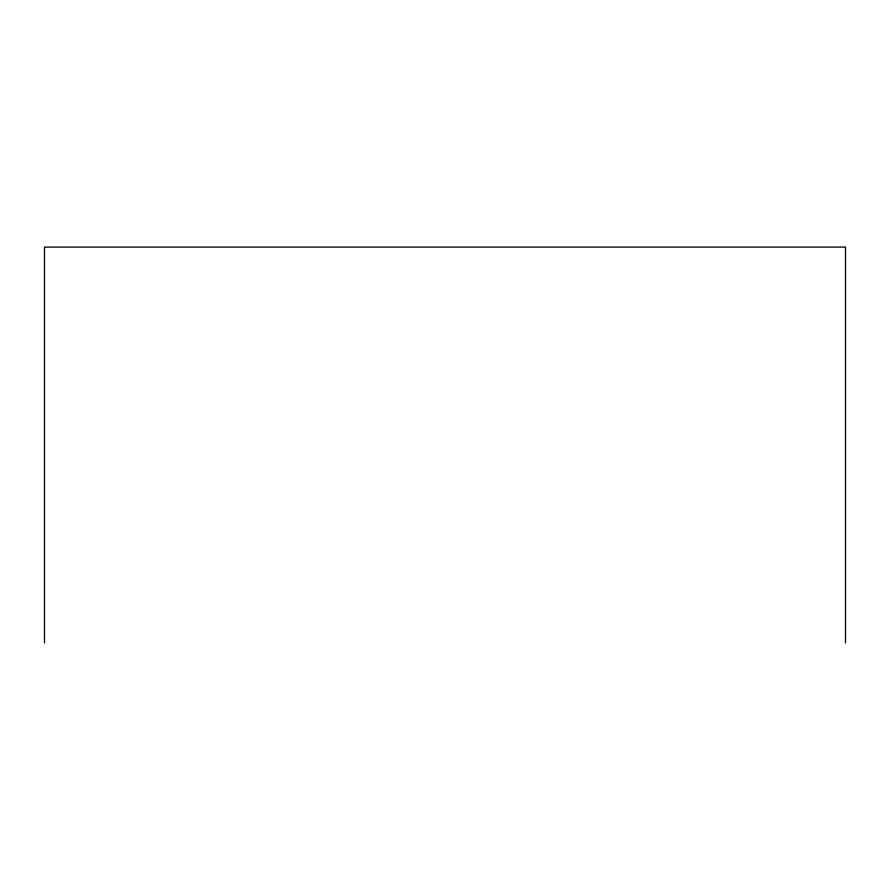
<?xml version="1.0" encoding="UTF-8"?>
<svg xmlns="http://www.w3.org/2000/svg" width="890" height="890" viewBox="0 0 890 890"><rect width="100%" height="100%" fill="white"/><g stroke="black" fill="none" stroke-linecap="round" stroke-linejoin="round"><path stroke-width="1.33" d="M845.5 642.903L845.5 247.097L44.5 247.097L44.5 642.903"/></g></svg>
